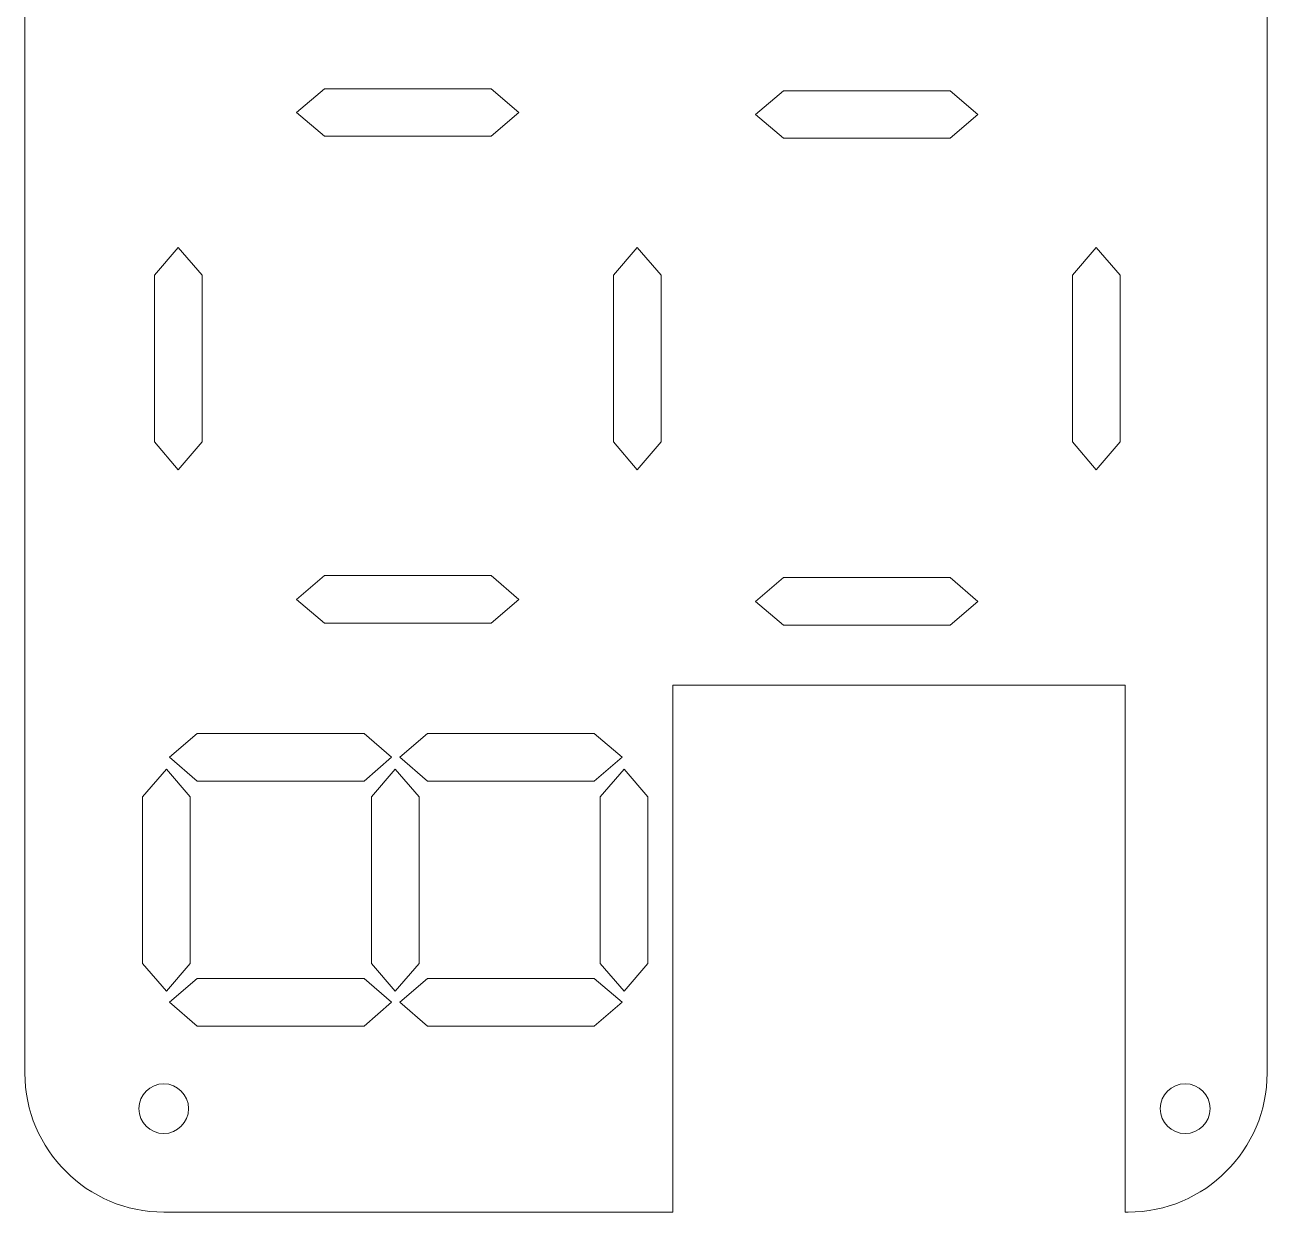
# Model space of a CAD drawing. Header units: millimetres. Extents: x -450 to 450, y -300 to 300.
# Drawn here: x -82.4 to 82.5, y -192.9 to -35.2 of the extents above; entities that cross this region are included whole.
import ezdxf

# ---------------------------------------------------------------- set-up
doc = ezdxf.new("R2010")
doc.units = ezdxf.units.MM
doc.header["$MEASUREMENT"] = 0
doc.layers.add('Layer 1', color=7, linetype='Continuous')

msp = doc.modelspace()

# ---------------------------------------------------------------- linework, layer by layer
at = {"layer": 'Layer 1', "color": 225, "lineweight": 20}
msp.add_open_spline([(-82.3936, -174.4039), (-82.3936, -174.4039), (-82.3936, 260.1417), (-82.3936, 260.1417), (-82.3936, 260.1417), (-82.3936, 270.2947), (-74.0866, 278.6017), (-63.9336, 278.6017), (-63.9336, 278.6017), (-63.9336, 278.6017), (64.0335, 278.6017), (64.0335, 278.6017), (64.0335, 278.6017), (74.1865, 278.6017), (82.4935, 270.2947), (82.4935, 260.1417), (82.4935, 260.1417), (82.4935, 260.1417), (82.4935, -174.4039), (82.4935, -174.4039), (82.4935, -174.4039), (82.4935, -184.5569), (74.1865, -192.8639), (64.0335, -192.8639), (64.0335, -192.8639), (64.0335, -192.8639), (63.648, -192.8639), (63.648, -192.8639), (63.648, -192.8639), (63.648, -192.8639), (63.648, -122.906), (63.648, -122.906), (63.648, -122.906), (63.648, -122.906), (3.617, -122.906), (3.617, -122.906), (3.617, -122.906), (3.617, -122.906), (3.617, -192.8639), (3.617, -192.8639), (3.617, -192.8639), (3.617, -192.8639), (-63.9336, -192.8639), (-63.9336, -192.8639), (-63.9336, -192.8639), (-74.0866, -192.8639), (-82.3936, -184.5569), (-82.3936, -174.4039)], degree=3, knots=[0, 0, 0, 0, 0.07692308, 0.07692308, 0.07692308, 0.07692308, 0.15384615, 0.15384615, 0.15384615, 0.15384615, 0.23076923, 0.23076923, 0.23076923, 0.23076923, 0.30769231, 0.30769231, 0.30769231, 0.30769231, 0.38461538, 0.38461538, 0.38461538, 0.38461538, 0.46153846, 0.46153846, 0.46153846, 0.46153846, 0.53846154, 0.53846154, 0.53846154, 0.53846154, 0.61538462, 0.61538462, 0.61538462, 0.61538462, 0.69230769, 0.69230769, 0.69230769, 0.69230769, 0.76923077, 0.76923077, 0.76923077, 0.76923077, 0.84615385, 0.84615385, 0.84615385, 0.84615385, 1, 1, 1, 1], dxfattribs=at)
at = {"layer": 'Layer 1', "color": 142, "lineweight": 20}
for points in [[(-20.4904, -50.0069), (-20.4904, -50.0069), (-16.8328, -46.8471), (-16.8328, -46.8471), (-16.8328, -46.8471), (-16.8328, -46.8471), (-20.4904, -43.6873), (-20.4904, -43.6873), (-20.4904, -43.6873), (-20.4904, -43.6873), (-31.5581, -43.6873), (-31.5581, -43.6873), (-31.5581, -43.6873), (-31.5581, -43.6873), (-42.6257, -43.6873), (-42.6257, -43.6873), (-42.6257, -43.6873), (-42.6257, -43.6873), (-46.3209, -46.8471), (-46.3209, -46.8471), (-46.3209, -46.8471), (-46.3209, -46.8471), (-42.6257, -50.0069), (-42.6257, -50.0069), (-42.6257, -50.0069), (-42.6257, -50.0069), (-31.558, -50.0069), (-31.558, -50.0069), (-31.558, -50.0069), (-31.558, -50.0069), (-20.4904, -50.0069), (-20.4904, -50.0069)], [(40.4327, -50.2788), (40.4327, -50.2788), (44.0903, -47.119), (44.0903, -47.119), (44.0903, -47.119), (44.0903, -47.119), (40.4327, -43.9592), (40.4327, -43.9592), (40.4327, -43.9592), (40.4327, -43.9592), (29.365, -43.9592), (29.365, -43.9592), (29.365, -43.9592), (29.365, -43.9592), (18.2974, -43.9592), (18.2974, -43.9592), (18.2974, -43.9592), (18.2974, -43.9592), (14.6022, -47.119), (14.6022, -47.119), (14.6022, -47.119), (14.6022, -47.119), (18.2974, -50.2788), (18.2974, -50.2788), (18.2974, -50.2788), (18.2974, -50.2788), (29.3651, -50.2788), (29.3651, -50.2788), (29.3651, -50.2788), (29.3651, -50.2788), (40.4327, -50.2788), (40.4327, -50.2788)], [(-58.8786, -68.4523), (-58.8786, -68.4523), (-62.0384, -64.7947), (-62.0384, -64.7947), (-62.0384, -64.7947), (-62.0384, -64.7947), (-65.1982, -68.4523), (-65.1982, -68.4523), (-65.1982, -68.4523), (-65.1982, -68.4523), (-65.1982, -79.52), (-65.1982, -79.52), (-65.1982, -79.52), (-65.1982, -79.52), (-65.1982, -90.5876), (-65.1982, -90.5876), (-65.1982, -90.5876), (-65.1982, -90.5876), (-62.0384, -94.2828), (-62.0384, -94.2828), (-62.0384, -94.2828), (-62.0384, -94.2828), (-58.8786, -90.5876), (-58.8786, -90.5876), (-58.8786, -90.5876), (-58.8786, -90.5876), (-58.8786, -79.5199), (-58.8786, -79.5199), (-58.8786, -79.5199), (-58.8786, -79.5199), (-58.8786, -68.4523), (-58.8786, -68.4523)], [(2.0445, -68.4523), (2.0445, -68.4523), (-1.1153, -64.7947), (-1.1153, -64.7947), (-1.1153, -64.7947), (-1.1153, -64.7947), (-4.2751, -68.4523), (-4.2751, -68.4523), (-4.2751, -68.4523), (-4.2751, -68.4523), (-4.2751, -79.52), (-4.2751, -79.52), (-4.2751, -79.52), (-4.2751, -79.52), (-4.2751, -90.5876), (-4.2751, -90.5876), (-4.2751, -90.5876), (-4.2751, -90.5876), (-1.1153, -94.2828), (-1.1153, -94.2828), (-1.1153, -94.2828), (-1.1153, -94.2828), (2.0445, -90.5876), (2.0445, -90.5876), (2.0445, -90.5876), (2.0445, -90.5876), (2.0445, -79.5199), (2.0445, -79.5199), (2.0445, -79.5199), (2.0445, -79.5199), (2.0445, -68.4523), (2.0445, -68.4523)], [(62.9676, -68.4523), (62.9676, -68.4523), (59.8078, -64.7947), (59.8078, -64.7947), (59.8078, -64.7947), (59.8078, -64.7947), (56.648, -68.4523), (56.648, -68.4523), (56.648, -68.4523), (56.648, -68.4523), (56.648, -79.52), (56.648, -79.52), (56.648, -79.52), (56.648, -79.52), (56.648, -90.5876), (56.648, -90.5876), (56.648, -90.5876), (56.648, -90.5876), (59.8078, -94.2828), (59.8078, -94.2828), (59.8078, -94.2828), (59.8078, -94.2828), (62.9676, -90.5876), (62.9676, -90.5876), (62.9676, -90.5876), (62.9676, -90.5876), (62.9676, -79.5199), (62.9676, -79.5199), (62.9676, -79.5199), (62.9676, -79.5199), (62.9676, -68.4523), (62.9676, -68.4523)], [(-20.4904, -114.6566), (-20.4904, -114.6566), (-16.8328, -111.4968), (-16.8328, -111.4968), (-16.8328, -111.4968), (-16.8328, -111.4968), (-20.4904, -108.337), (-20.4904, -108.337), (-20.4904, -108.337), (-20.4904, -108.337), (-31.5581, -108.337), (-31.5581, -108.337), (-31.5581, -108.337), (-31.5581, -108.337), (-42.6257, -108.337), (-42.6257, -108.337), (-42.6257, -108.337), (-42.6257, -108.337), (-46.3209, -111.4968), (-46.3209, -111.4968), (-46.3209, -111.4968), (-46.3209, -111.4968), (-42.6257, -114.6566), (-42.6257, -114.6566), (-42.6257, -114.6566), (-42.6257, -114.6566), (-31.558, -114.6566), (-31.558, -114.6566), (-31.558, -114.6566), (-31.558, -114.6566), (-20.4904, -114.6566), (-20.4904, -114.6566)], [(40.4327, -114.9285), (40.4327, -114.9285), (44.0903, -111.7687), (44.0903, -111.7687), (44.0903, -111.7687), (44.0903, -111.7687), (40.4327, -108.6089), (40.4327, -108.6089), (40.4327, -108.6089), (40.4327, -108.6089), (29.365, -108.6089), (29.365, -108.6089), (29.365, -108.6089), (29.365, -108.6089), (18.2974, -108.6089), (18.2974, -108.6089), (18.2974, -108.6089), (18.2974, -108.6089), (14.6022, -111.7687), (14.6022, -111.7687), (14.6022, -111.7687), (14.6022, -111.7687), (18.2974, -114.9285), (18.2974, -114.9285), (18.2974, -114.9285), (18.2974, -114.9285), (29.3651, -114.9285), (29.3651, -114.9285), (29.3651, -114.9285), (29.3651, -114.9285), (40.4327, -114.9285), (40.4327, -114.9285)], [(-37.3705, -135.6136), (-37.3705, -135.6136), (-33.7129, -132.4538), (-33.7129, -132.4538), (-33.7129, -132.4538), (-33.7129, -132.4538), (-37.3705, -129.294), (-37.3705, -129.294), (-37.3705, -129.294), (-37.3705, -129.294), (-48.4382, -129.294), (-48.4382, -129.294), (-48.4382, -129.294), (-48.4382, -129.294), (-59.5058, -129.294), (-59.5058, -129.294), (-59.5058, -129.294), (-59.5058, -129.294), (-63.201, -132.4538), (-63.201, -132.4538), (-63.201, -132.4538), (-63.201, -132.4538), (-59.5058, -135.6136), (-59.5058, -135.6136), (-59.5058, -135.6136), (-59.5058, -135.6136), (-48.4381, -135.6136), (-48.4381, -135.6136), (-48.4381, -135.6136), (-48.4381, -135.6136), (-37.3705, -135.6136), (-37.3705, -135.6136)], [(-28.9462, -129.294), (-28.9462, -129.294), (-32.6038, -132.4538), (-32.6038, -132.4538), (-32.6038, -132.4538), (-32.6038, -132.4538), (-28.9462, -135.6136), (-28.9462, -135.6136), (-28.9462, -135.6136), (-28.9462, -135.6136), (-17.8785, -135.6136), (-17.8785, -135.6136), (-17.8785, -135.6136), (-17.8785, -135.6136), (-6.8109, -135.6136), (-6.8109, -135.6136), (-6.8109, -135.6136), (-6.8109, -135.6136), (-3.1157, -132.4538), (-3.1157, -132.4538), (-3.1157, -132.4538), (-3.1157, -132.4538), (-6.8109, -129.294), (-6.8109, -129.294), (-6.8109, -129.294), (-6.8109, -129.294), (-17.8786, -129.294), (-17.8786, -129.294), (-17.8786, -129.294), (-17.8786, -129.294), (-28.9462, -129.294), (-28.9462, -129.294)], [(-60.4473, -137.7004), (-60.4473, -137.7004), (-63.6071, -134.0428), (-63.6071, -134.0428), (-63.6071, -134.0428), (-63.6071, -134.0428), (-66.7669, -137.7004), (-66.7669, -137.7004), (-66.7669, -137.7004), (-66.7669, -137.7004), (-66.7669, -148.7681), (-66.7669, -148.7681), (-66.7669, -148.7681), (-66.7669, -148.7681), (-66.7669, -159.8357), (-66.7669, -159.8357), (-66.7669, -159.8357), (-66.7669, -159.8357), (-63.6071, -163.5309), (-63.6071, -163.5309), (-63.6071, -163.5309), (-63.6071, -163.5309), (-60.4473, -159.8357), (-60.4473, -159.8357), (-60.4473, -159.8357), (-60.4473, -159.8357), (-60.4473, -148.768), (-60.4473, -148.768), (-60.4473, -148.768), (-60.4473, -148.768), (-60.4473, -137.7004), (-60.4473, -137.7004)], [(-30.0722, -137.7008), (-30.0722, -137.7008), (-33.232, -134.0432), (-33.232, -134.0432), (-33.232, -134.0432), (-33.232, -134.0432), (-36.3918, -137.7008), (-36.3918, -137.7008), (-36.3918, -137.7008), (-36.3918, -137.7008), (-36.3918, -148.7685), (-36.3918, -148.7685), (-36.3918, -148.7685), (-36.3918, -148.7685), (-36.3918, -159.8361), (-36.3918, -159.8361), (-36.3918, -159.8361), (-36.3918, -159.8361), (-33.232, -163.5313), (-33.232, -163.5313), (-33.232, -163.5313), (-33.232, -163.5313), (-30.0722, -159.8361), (-30.0722, -159.8361), (-30.0722, -159.8361), (-30.0722, -159.8361), (-30.0722, -148.7684), (-30.0722, -148.7684), (-30.0722, -148.7684), (-30.0722, -148.7684), (-30.0722, -137.7008), (-30.0722, -137.7008)], [(0.3029, -137.7012), (0.3029, -137.7012), (-2.8569, -134.0436), (-2.8569, -134.0436), (-2.8569, -134.0436), (-2.8569, -134.0436), (-6.0167, -137.7012), (-6.0167, -137.7012), (-6.0167, -137.7012), (-6.0167, -137.7012), (-6.0167, -148.7689), (-6.0167, -148.7689), (-6.0167, -148.7689), (-6.0167, -148.7689), (-6.0167, -159.8365), (-6.0167, -159.8365), (-6.0167, -159.8365), (-6.0167, -159.8365), (-2.8569, -163.5317), (-2.8569, -163.5317), (-2.8569, -163.5317), (-2.8569, -163.5317), (0.3029, -159.8365), (0.3029, -159.8365), (0.3029, -159.8365), (0.3029, -159.8365), (0.3029, -148.7688), (0.3029, -148.7688), (0.3029, -148.7688), (0.3029, -148.7688), (0.3029, -137.7012), (0.3029, -137.7012)], [(-37.3705, -168.1505), (-37.3705, -168.1505), (-33.7129, -164.9907), (-33.7129, -164.9907), (-33.7129, -164.9907), (-33.7129, -164.9907), (-37.3705, -161.8309), (-37.3705, -161.8309), (-37.3705, -161.8309), (-37.3705, -161.8309), (-48.4382, -161.8309), (-48.4382, -161.8309), (-48.4382, -161.8309), (-48.4382, -161.8309), (-59.5058, -161.8309), (-59.5058, -161.8309), (-59.5058, -161.8309), (-59.5058, -161.8309), (-63.201, -164.9907), (-63.201, -164.9907), (-63.201, -164.9907), (-63.201, -164.9907), (-59.5058, -168.1505), (-59.5058, -168.1505), (-59.5058, -168.1505), (-59.5058, -168.1505), (-48.4381, -168.1505), (-48.4381, -168.1505), (-48.4381, -168.1505), (-48.4381, -168.1505), (-37.3705, -168.1505), (-37.3705, -168.1505)], [(-28.9463, -161.8309), (-28.9463, -161.8309), (-32.6039, -164.9907), (-32.6039, -164.9907), (-32.6039, -164.9907), (-32.6039, -164.9907), (-28.9463, -168.1505), (-28.9463, -168.1505), (-28.9463, -168.1505), (-28.9463, -168.1505), (-17.8786, -168.1505), (-17.8786, -168.1505), (-17.8786, -168.1505), (-17.8786, -168.1505), (-6.811, -168.1505), (-6.811, -168.1505), (-6.811, -168.1505), (-6.811, -168.1505), (-3.1158, -164.9907), (-3.1158, -164.9907), (-3.1158, -164.9907), (-3.1158, -164.9907), (-6.811, -161.8309), (-6.811, -161.8309), (-6.811, -161.8309), (-6.811, -161.8309), (-17.8787, -161.8309), (-17.8787, -161.8309), (-17.8787, -161.8309), (-17.8787, -161.8309), (-28.9463, -161.8309), (-28.9463, -161.8309)]]:
    msp.add_open_spline(points, degree=3, knots=[0, 0, 0, 0, 0.11111111, 0.11111111, 0.11111111, 0.11111111, 0.22222222, 0.22222222, 0.22222222, 0.22222222, 0.33333333, 0.33333333, 0.33333333, 0.33333333, 0.44444444, 0.44444444, 0.44444444, 0.44444444, 0.55555556, 0.55555556, 0.55555556, 0.55555556, 0.66666667, 0.66666667, 0.66666667, 0.66666667, 0.77777778, 0.77777778, 0.77777778, 0.77777778, 1, 1, 1, 1], dxfattribs=at)
at = {"layer": 'Layer 1', "color": 242, "lineweight": 20}
for points in [[(-67.2641, -179.1214), (-67.2641, -177.2989), (-65.7866, -175.8214), (-63.9641, -175.8214), (-63.9641, -175.8214), (-62.1416, -175.8214), (-60.6641, -177.2989), (-60.6641, -179.1214), (-60.6641, -179.1214), (-60.6641, -180.944), (-62.1416, -182.4214), (-63.9641, -182.4214), (-63.9641, -182.4214), (-65.7866, -182.4214), (-67.2641, -180.944), (-67.2641, -179.1214)], [(68.3136, -179.1214), (68.3136, -177.2989), (69.7911, -175.8214), (71.6136, -175.8214), (71.6136, -175.8214), (73.4361, -175.8214), (74.9136, -177.2989), (74.9136, -179.1214), (74.9136, -179.1214), (74.9136, -180.944), (73.4361, -182.4214), (71.6136, -182.4214), (71.6136, -182.4214), (69.7911, -182.4214), (68.3136, -180.944), (68.3136, -179.1214)]]:
    msp.add_open_spline(points, degree=3, knots=[0, 0, 0, 0, 0.2, 0.2, 0.2, 0.2, 0.4, 0.4, 0.4, 0.4, 0.6, 0.6, 0.6, 0.6, 1, 1, 1, 1], dxfattribs=at)

doc.saveas('drawing.dxf')
